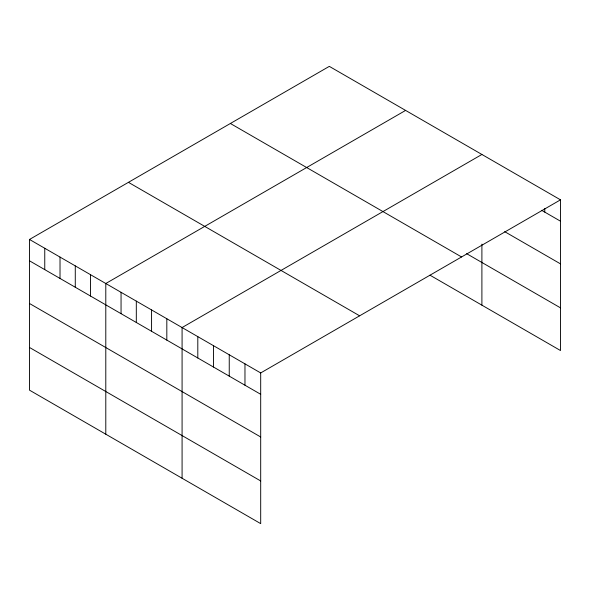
<?xml version="1.0" encoding="UTF-8"?>
<svg xmlns="http://www.w3.org/2000/svg" width="590" height="590" viewBox="0 0 590 590"><rect width="100%" height="100%" fill="white"/><g stroke="black" fill="none" stroke-linecap="round" stroke-linejoin="round"><path stroke-width="0.89" d="M560.5 199.84L260.692 372.939L260.692 523.632L29.5 390.16L29.5 239.459L329.308 66.368L560.5 199.84L560.5 350.541L430.014 275.206M405.603 110.411L105.794 283.51L105.794 434.203M481.897 154.462L182.081 327.553L182.081 478.254M541.635 210.306L560.5 221.191M504.693 231.656L560.5 263.877M466.638 253.663L560.5 307.855M230.373 123.487L461.564 256.96M128.436 182.34L359.627 315.812M29.5 239.459L260.692 372.939M29.5 260.817L260.692 394.29M29.5 303.496L260.692 436.976M29.5 347.473L260.692 480.953M544.776 208.558L544.776 212.12M481.897 244.149L481.897 305.155M244.968 363.86L244.968 385.211M229.244 354.782L229.244 376.14M213.528 345.703L213.528 367.061M197.805 336.632L197.805 357.983M166.822 318.748L166.822 340.098M151.571 309.934L151.571 331.292M136.312 301.129L136.312 322.479M121.053 292.316L121.053 313.673M90.536 274.697L90.536 296.055M75.277 265.891L75.277 287.242M60.018 257.078L60.018 278.436M44.759 248.272L44.759 269.623"/></g></svg>
